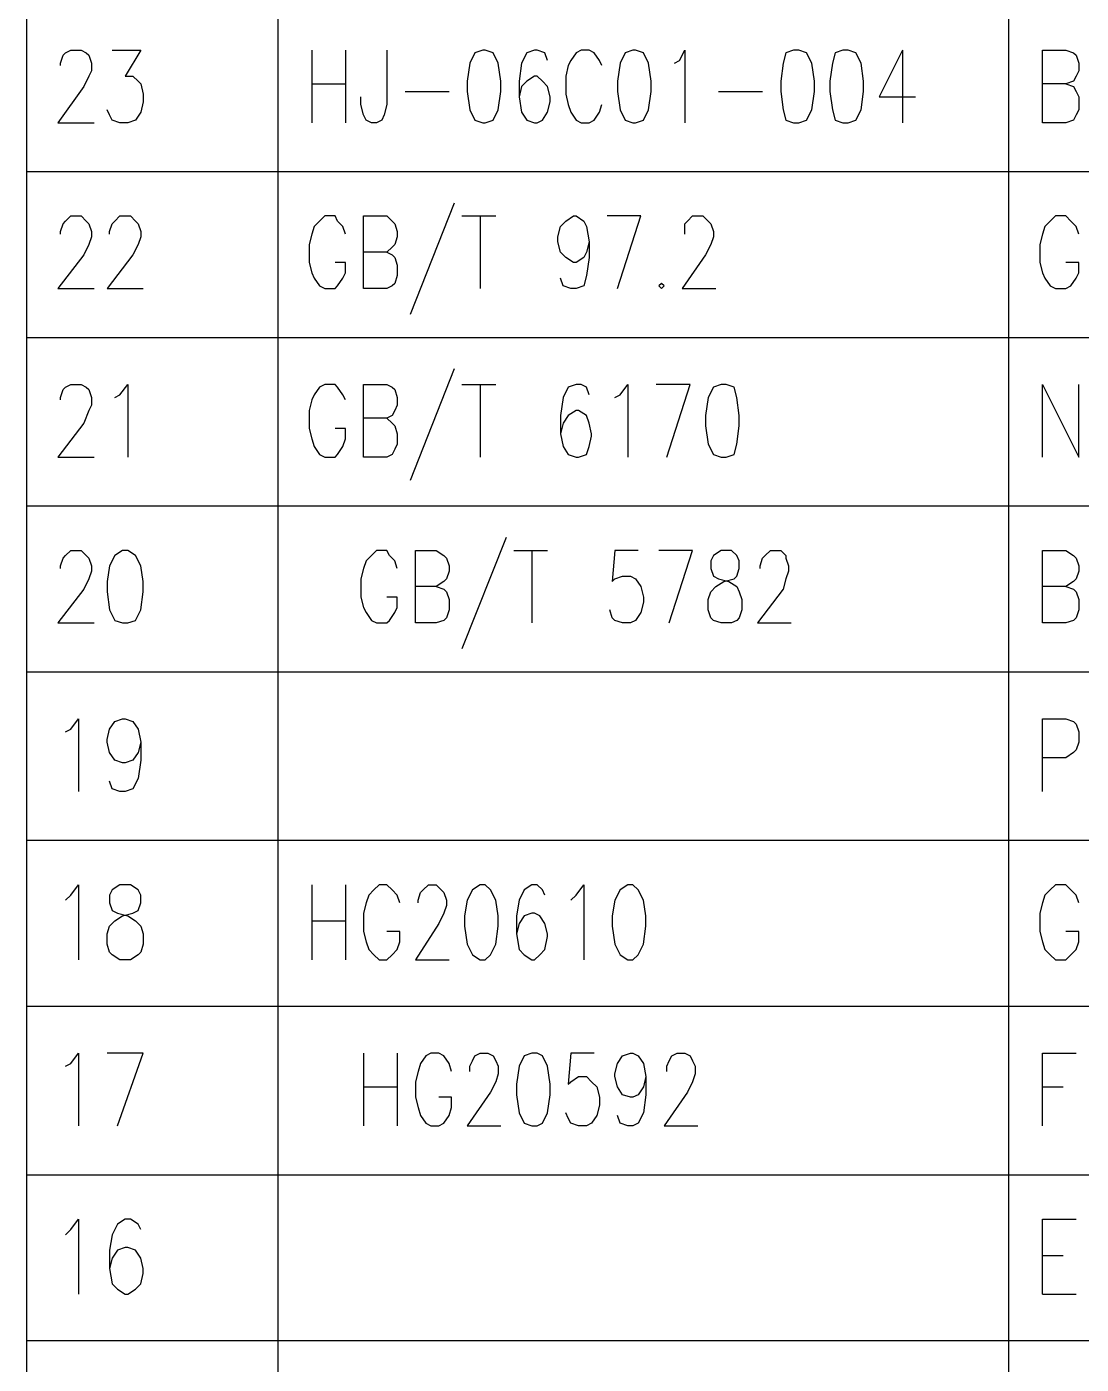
# Model space of a CAD drawing. Extents: x 0.3 to 16.2, y 0.3 to 22.9.
# Drawn here: x 11.143 to 12.5, y 5.527 to 7.247 of the extents above; entities that cross this region are included whole.
import ezdxf

# ---------------------------------------------------------------- set-up
doc = ezdxf.new("R2010")
doc.units = 0
doc.header["$MEASUREMENT"] = 0
doc.linetypes.add('AUSGEZOGEN', pattern=[0])
doc.layers.get('0').update_dxf_attribs({"linetype": 'AUSGEZOGEN'})

msp = doc.modelspace()

# ---------------------------------------------------------------- linework, layer by layer
for points in [[(11.1433, 7.06), (11.1433, 7.2767)], [(11.4667, 7.06), (11.4667, 7.2767)], [(12.4067, 7.06), (12.4067, 7.2767)], [(11.1867, 7.1967), (11.1867, 7.2), (11.1867, 7.2), (11.19, 7.21), (11.19, 7.21), (11.1933, 7.2133), (11.1933, 7.2133), (11.2, 7.2167), (11.2, 7.2167), (11.2133, 7.2167), (11.2133, 7.2167), (11.22, 7.2133), (11.22, 7.2133), (11.2233, 7.21), (11.2233, 7.21), (11.2267, 7.2), (11.2267, 7.2), (11.2267, 7.19), (11.2267, 7.19), (11.2233, 7.1833), (11.2233, 7.1833), (11.2167, 7.17), (11.2167, 7.17), (11.1833, 7.1233), (11.1833, 7.1233), (11.23, 7.1233)], [(11.2533, 7.2167), (11.29, 7.2167), (11.29, 7.2167), (11.27, 7.1833), (11.27, 7.1833), (11.28, 7.1833), (11.28, 7.1833), (11.2867, 7.1767), (11.2867, 7.1767), (11.29, 7.1733), (11.29, 7.1733), (11.2933, 7.16), (11.2933, 7.16), (11.2933, 7.15), (11.2933, 7.15), (11.29, 7.1367), (11.29, 7.1367), (11.2833, 7.1267), (11.2833, 7.1267), (11.2733, 7.1233), (11.2733, 7.1233), (11.2633, 7.1233), (11.2633, 7.1233), (11.2533, 7.1267), (11.2533, 7.1267), (11.25, 7.1333), (11.25, 7.1333), (11.2467, 7.14)], [(11.51, 7.2167), (11.51, 7.1233)], [(11.5533, 7.2167), (11.5533, 7.1233)], [(11.6067, 7.2167), (11.6067, 7.1467), (11.6067, 7.1467), (11.6033, 7.1333), (11.6033, 7.1333), (11.6, 7.1267), (11.6, 7.1267), (11.5933, 7.1233), (11.5933, 7.1233), (11.5867, 7.1233), (11.5867, 7.1233), (11.58, 7.1267), (11.58, 7.1267), (11.5767, 7.1333), (11.5767, 7.1333), (11.5733, 7.1467), (11.5733, 7.1467), (11.5733, 7.1567)], [(11.73, 7.2167), (11.72, 7.2133), (11.72, 7.2133), (11.7133, 7.2), (11.7133, 7.2), (11.71, 7.1767), (11.71, 7.1767), (11.71, 7.1633), (11.71, 7.1633), (11.7133, 7.14), (11.7133, 7.14), (11.72, 7.1267), (11.72, 7.1267), (11.73, 7.1233), (11.73, 7.1233), (11.7333, 7.1233), (11.7333, 7.1233), (11.7433, 7.1267), (11.7433, 7.1267), (11.75, 7.14), (11.75, 7.14), (11.7533, 7.1633), (11.7533, 7.1633), (11.7533, 7.1767), (11.7533, 7.1767), (11.75, 7.2), (11.75, 7.2), (11.7433, 7.2133), (11.7433, 7.2133), (11.7333, 7.2167), (11.7333, 7.2167), (11.73, 7.2167), (11.73, 7.2167)], [(11.8133, 7.2033), (11.81, 7.2133), (11.81, 7.2133), (11.8, 7.2167), (11.8, 7.2167), (11.7967, 7.2167), (11.7967, 7.2167), (11.7867, 7.2133), (11.7867, 7.2133), (11.78, 7.2), (11.78, 7.2), (11.7767, 7.1767), (11.7767, 7.1767), (11.7767, 7.1567), (11.7767, 7.1567), (11.78, 7.1367), (11.78, 7.1367), (11.7867, 7.1267), (11.7867, 7.1267), (11.7967, 7.1233), (11.7967, 7.1233), (11.8, 7.1233), (11.8, 7.1233), (11.8067, 7.1267), (11.8067, 7.1267), (11.8133, 7.1367), (11.8133, 7.1367), (11.8167, 7.15), (11.8167, 7.15), (11.8167, 7.1567), (11.8167, 7.1567), (11.8133, 7.17), (11.8133, 7.17), (11.8067, 7.1767), (11.8067, 7.1767), (11.8, 7.1833), (11.8, 7.1833), (11.7967, 7.1833), (11.7967, 7.1833), (11.7867, 7.1767), (11.7867, 7.1767), (11.78, 7.17), (11.78, 7.17), (11.7767, 7.1567)], [(11.8833, 7.1967), (11.88, 7.2033), (11.88, 7.2033), (11.8733, 7.2133), (11.8733, 7.2133), (11.8667, 7.2167), (11.8667, 7.2167), (11.8567, 7.2167), (11.8567, 7.2167), (11.85, 7.2133), (11.85, 7.2133), (11.8433, 7.2033), (11.8433, 7.2033), (11.84, 7.1967), (11.84, 7.1967), (11.8367, 7.1833), (11.8367, 7.1833), (11.8367, 7.16), (11.8367, 7.16), (11.84, 7.1467), (11.84, 7.1467), (11.8433, 7.1367), (11.8433, 7.1367), (11.85, 7.1267), (11.85, 7.1267), (11.8567, 7.1233), (11.8567, 7.1233), (11.8667, 7.1233), (11.8667, 7.1233), (11.8733, 7.1267), (11.8733, 7.1267), (11.88, 7.1367), (11.88, 7.1367), (11.8833, 7.1467)], [(11.9233, 7.2167), (11.9133, 7.2133), (11.9133, 7.2133), (11.9067, 7.2), (11.9067, 7.2), (11.9033, 7.1767), (11.9033, 7.1767), (11.9033, 7.1633), (11.9033, 7.1633), (11.9067, 7.14), (11.9067, 7.14), (11.9133, 7.1267), (11.9133, 7.1267), (11.9233, 7.1233), (11.9233, 7.1233), (11.9267, 7.1233), (11.9267, 7.1233), (11.9367, 7.1267), (11.9367, 7.1267), (11.9433, 7.14), (11.9433, 7.14), (11.9467, 7.1633), (11.9467, 7.1633), (11.9467, 7.1767), (11.9467, 7.1767), (11.9433, 7.2), (11.9433, 7.2), (11.9367, 7.2133), (11.9367, 7.2133), (11.9267, 7.2167), (11.9267, 7.2167), (11.9233, 7.2167), (11.9233, 7.2167)], [(11.9767, 7.2), (11.9833, 7.2033), (11.9833, 7.2033), (11.99, 7.2167), (11.99, 7.2167), (11.99, 7.1233)], [(12.13, 7.2167), (12.12, 7.2133), (12.12, 7.2133), (12.1167, 7.2), (12.1167, 7.2), (12.1133, 7.1767), (12.1133, 7.1767), (12.1133, 7.1633), (12.1133, 7.1633), (12.1167, 7.14), (12.1167, 7.14), (12.12, 7.1267), (12.12, 7.1267), (12.13, 7.1233), (12.13, 7.1233), (12.1367, 7.1233), (12.1367, 7.1233), (12.1467, 7.1267), (12.1467, 7.1267), (12.1533, 7.14), (12.1533, 7.14), (12.1567, 7.1633), (12.1567, 7.1633), (12.1567, 7.1767), (12.1567, 7.1767), (12.1533, 7.2), (12.1533, 7.2), (12.1467, 7.2133), (12.1467, 7.2133), (12.1367, 7.2167), (12.1367, 7.2167), (12.13, 7.2167), (12.13, 7.2167)], [(12.1933, 7.2167), (12.1833, 7.2133), (12.1833, 7.2133), (12.18, 7.2), (12.18, 7.2), (12.1767, 7.1767), (12.1767, 7.1767), (12.1767, 7.1633), (12.1767, 7.1633), (12.18, 7.14), (12.18, 7.14), (12.1833, 7.1267), (12.1833, 7.1267), (12.1933, 7.1233), (12.1933, 7.1233), (12.2, 7.1233), (12.2, 7.1233), (12.21, 7.1267), (12.21, 7.1267), (12.2167, 7.14), (12.2167, 7.14), (12.22, 7.1633), (12.22, 7.1633), (12.22, 7.1767), (12.22, 7.1767), (12.2167, 7.2), (12.2167, 7.2), (12.21, 7.2133), (12.21, 7.2133), (12.2, 7.2167), (12.2, 7.2167), (12.1933, 7.2167), (12.1933, 7.2167)], [(12.27, 7.2167), (12.24, 7.1567), (12.24, 7.1567), (12.2867, 7.1567)], [(12.27, 7.2167), (12.27, 7.1233)], [(12.45, 7.1233), (12.45, 7.2167), (12.45, 7.2167), (12.48, 7.2167), (12.48, 7.2167), (12.49, 7.2133), (12.49, 7.2133), (12.4933, 7.21), (12.4933, 7.21), (12.4967, 7.2), (12.4967, 7.2), (12.4967, 7.19), (12.4967, 7.19), (12.4933, 7.1833), (12.4933, 7.1833), (12.49, 7.1767), (12.49, 7.1767), (12.48, 7.1733), (12.48, 7.1733), (12.45, 7.1733)], [(11.51, 7.1733), (11.5533, 7.1733)], [(12.48, 7.1733), (12.49, 7.17), (12.49, 7.17), (12.4933, 7.1633), (12.4933, 7.1633), (12.4967, 7.1567), (12.4967, 7.1567), (12.4967, 7.14), (12.4967, 7.14), (12.4933, 7.1333), (12.4933, 7.1333), (12.49, 7.1267), (12.49, 7.1267), (12.48, 7.1233), (12.48, 7.1233), (12.45, 7.1233)], [(11.63, 7.1633), (11.6867, 7.1633)], [(12.0333, 7.1633), (12.09, 7.1633)], [(15.9833, 7.06), (11.1433, 7.06)], [(11.1433, 6.8467), (11.1433, 7.06)], [(11.4667, 6.8467), (11.4667, 7.06)], [(12.4067, 6.8467), (12.4067, 7.06)], [(11.6933, 7.02), (11.6367, 6.8767)], [(11.1867, 6.98), (11.1867, 6.9833), (11.1867, 6.9833), (11.19, 6.9933), (11.19, 6.9933), (11.1933, 6.9967), (11.1933, 6.9967), (11.2, 7.0033), (11.2, 7.0033), (11.2133, 7.0033), (11.2133, 7.0033), (11.22, 6.9967), (11.22, 6.9967), (11.2233, 6.9933), (11.2233, 6.9933), (11.2267, 6.9833), (11.2267, 6.9833), (11.2267, 6.9767), (11.2267, 6.9767), (11.2233, 6.9667), (11.2233, 6.9667), (11.2167, 6.9533), (11.2167, 6.9533), (11.1833, 6.91), (11.1833, 6.91), (11.23, 6.91)], [(11.25, 6.98), (11.25, 6.9833), (11.25, 6.9833), (11.2533, 6.9933), (11.2533, 6.9933), (11.2567, 6.9967), (11.2567, 6.9967), (11.2633, 7.0033), (11.2633, 7.0033), (11.2767, 7.0033), (11.2767, 7.0033), (11.2833, 6.9967), (11.2833, 6.9967), (11.2867, 6.9933), (11.2867, 6.9933), (11.29, 6.9833), (11.29, 6.9833), (11.29, 6.9767), (11.29, 6.9767), (11.2867, 6.9667), (11.2867, 6.9667), (11.28, 6.9533), (11.28, 6.9533), (11.2467, 6.91), (11.2467, 6.91), (11.2933, 6.91)], [(11.5533, 6.98), (11.55, 6.99), (11.55, 6.99), (11.5433, 6.9967), (11.5433, 6.9967), (11.54, 7.0033), (11.54, 7.0033), (11.5267, 7.0033), (11.5267, 7.0033), (11.52, 6.9967), (11.52, 6.9967), (11.5133, 6.99), (11.5133, 6.99), (11.51, 6.98), (11.51, 6.98), (11.5067, 6.9667), (11.5067, 6.9667), (11.5067, 6.9433), (11.5067, 6.9433), (11.51, 6.93), (11.51, 6.93), (11.5133, 6.9233), (11.5133, 6.9233), (11.52, 6.9133), (11.52, 6.9133), (11.5267, 6.91), (11.5267, 6.91), (11.54, 6.91), (11.54, 6.91), (11.5433, 6.9133), (11.5433, 6.9133), (11.55, 6.9233), (11.55, 6.9233), (11.5533, 6.93), (11.5533, 6.93), (11.5533, 6.9433), (11.5533, 6.9433), (11.54, 6.9433)], [(11.5767, 6.91), (11.5767, 7.0033), (11.5767, 7.0033), (11.6067, 7.0033), (11.6067, 7.0033), (11.6133, 6.9967), (11.6133, 6.9967), (11.6167, 6.9933), (11.6167, 6.9933), (11.62, 6.9833), (11.62, 6.9833), (11.62, 6.9767), (11.62, 6.9767), (11.6167, 6.9667), (11.6167, 6.9667), (11.6133, 6.9633), (11.6133, 6.9633), (11.6067, 6.9567), (11.6067, 6.9567), (11.5767, 6.9567)], [(11.7033, 7.0033), (11.7467, 7.0033)], [(11.7267, 7.0033), (11.7267, 6.91)], [(11.8667, 6.97), (11.8633, 6.9567), (11.8633, 6.9567), (11.86, 6.95), (11.86, 6.95), (11.85, 6.9433), (11.85, 6.9433), (11.8467, 6.9433), (11.8467, 6.9433), (11.8367, 6.95), (11.8367, 6.95), (11.83, 6.9567), (11.83, 6.9567), (11.8267, 6.97), (11.8267, 6.97), (11.8267, 6.9767), (11.8267, 6.9767), (11.83, 6.99), (11.83, 6.99), (11.8367, 6.9967), (11.8367, 6.9967), (11.8467, 7.0033), (11.8467, 7.0033), (11.85, 7.0033), (11.85, 7.0033), (11.86, 6.9967), (11.86, 6.9967), (11.8633, 6.99), (11.8633, 6.99), (11.8667, 6.97), (11.8667, 6.97), (11.8667, 6.95), (11.8667, 6.95), (11.8633, 6.9267), (11.8633, 6.9267), (11.86, 6.9133), (11.86, 6.9133), (11.85, 6.91), (11.85, 6.91), (11.8433, 6.91), (11.8433, 6.91), (11.8333, 6.9133), (11.8333, 6.9133), (11.83, 6.9233)], [(11.9033, 6.91), (11.9333, 7.0033), (11.9333, 7.0033), (11.89, 7.0033)], [(11.99, 6.98), (11.99, 6.9933), (11.99, 6.9933), (11.9933, 6.9967), (11.9933, 6.9967), (12, 7.0033), (12, 7.0033), (12.0133, 7.0033), (12.0133, 7.0033), (12.02, 6.9967), (12.02, 6.9967), (12.0233, 6.9933), (12.0233, 6.9933), (12.0267, 6.9833), (12.0267, 6.9833), (12.0267, 6.9767), (12.0267, 6.9767), (12.0233, 6.9667), (12.0233, 6.9667), (12.0167, 6.9533), (12.0167, 6.9533), (11.9867, 6.91), (11.9867, 6.91), (12.03, 6.91)], [(12.4967, 6.98), (12.4933, 6.99), (12.4933, 6.99), (12.4867, 6.9967), (12.4867, 6.9967), (12.48, 7.0033), (12.48, 7.0033), (12.4667, 7.0033), (12.4667, 7.0033), (12.46, 6.9967), (12.46, 6.9967), (12.4533, 6.99), (12.4533, 6.99), (12.45, 6.98), (12.45, 6.98), (12.4467, 6.9667), (12.4467, 6.9667), (12.4467, 6.9433), (12.4467, 6.9433), (12.45, 6.93), (12.45, 6.93), (12.4533, 6.9233), (12.4533, 6.9233), (12.46, 6.9133), (12.46, 6.9133), (12.4667, 6.91), (12.4667, 6.91), (12.48, 6.91), (12.48, 6.91), (12.4867, 6.9133), (12.4867, 6.9133), (12.4933, 6.9233), (12.4933, 6.9233), (12.4967, 6.93), (12.4967, 6.93), (12.4967, 6.9433), (12.4967, 6.9433), (12.48, 6.9433)], [(11.6067, 6.9567), (11.6133, 6.9533), (11.6133, 6.9533), (11.6167, 6.95), (11.6167, 6.95), (11.62, 6.94), (11.62, 6.94), (11.62, 6.9267), (11.62, 6.9267), (11.6167, 6.9167), (11.6167, 6.9167), (11.6133, 6.9133), (11.6133, 6.9133), (11.6067, 6.91), (11.6067, 6.91), (11.5767, 6.91)], [(11.96, 6.9167), (11.9567, 6.9133), (11.9567, 6.9133), (11.96, 6.91), (11.96, 6.91), (11.9633, 6.9133), (11.9633, 6.9133), (11.96, 6.9167), (11.96, 6.9167)], [(15.9833, 6.8467), (11.1433, 6.8467)], [(11.1433, 6.63), (11.1433, 6.8467)], [(11.4667, 6.63), (11.4667, 6.8467)], [(12.4067, 6.63), (12.4067, 6.8467)], [(11.6933, 6.8067), (11.6367, 6.6633)], [(11.1867, 6.7667), (11.1867, 6.77), (11.1867, 6.77), (11.19, 6.78), (11.19, 6.78), (11.1933, 6.7833), (11.1933, 6.7833), (11.2, 6.7867), (11.2, 6.7867), (11.2133, 6.7867), (11.2133, 6.7867), (11.22, 6.7833), (11.22, 6.7833), (11.2233, 6.78), (11.2233, 6.78), (11.2267, 6.77), (11.2267, 6.77), (11.2267, 6.76), (11.2267, 6.76), (11.2233, 6.7533), (11.2233, 6.7533), (11.2167, 6.7367), (11.2167, 6.7367), (11.1833, 6.6933), (11.1833, 6.6933), (11.23, 6.6933)], [(11.2567, 6.77), (11.2633, 6.7733), (11.2633, 6.7733), (11.2733, 6.7867), (11.2733, 6.7867), (11.2733, 6.6933)], [(11.5533, 6.7667), (11.55, 6.7733), (11.55, 6.7733), (11.5433, 6.7833), (11.5433, 6.7833), (11.54, 6.7867), (11.54, 6.7867), (11.5267, 6.7867), (11.5267, 6.7867), (11.52, 6.7833), (11.52, 6.7833), (11.5133, 6.7733), (11.5133, 6.7733), (11.51, 6.7667), (11.51, 6.7667), (11.5067, 6.7533), (11.5067, 6.7533), (11.5067, 6.73), (11.5067, 6.73), (11.51, 6.7167), (11.51, 6.7167), (11.5133, 6.7067), (11.5133, 6.7067), (11.52, 6.6967), (11.52, 6.6967), (11.5267, 6.6933), (11.5267, 6.6933), (11.54, 6.6933), (11.54, 6.6933), (11.5433, 6.6967), (11.5433, 6.6967), (11.55, 6.7067), (11.55, 6.7067), (11.5533, 6.7167), (11.5533, 6.7167), (11.5533, 6.73), (11.5533, 6.73), (11.54, 6.73)], [(11.5767, 6.6933), (11.5767, 6.7867), (11.5767, 6.7867), (11.6067, 6.7867), (11.6067, 6.7867), (11.6133, 6.7833), (11.6133, 6.7833), (11.6167, 6.78), (11.6167, 6.78), (11.62, 6.77), (11.62, 6.77), (11.62, 6.76), (11.62, 6.76), (11.6167, 6.7533), (11.6167, 6.7533), (11.6133, 6.7467), (11.6133, 6.7467), (11.6067, 6.7433), (11.6067, 6.7433), (11.5767, 6.7433)], [(11.7033, 6.7867), (11.7467, 6.7867)], [(11.7267, 6.7867), (11.7267, 6.6933)], [(11.8667, 6.7733), (11.8633, 6.7833), (11.8633, 6.7833), (11.8567, 6.7867), (11.8567, 6.7867), (11.85, 6.7867), (11.85, 6.7867), (11.84, 6.7833), (11.84, 6.7833), (11.8333, 6.77), (11.8333, 6.77), (11.83, 6.7467), (11.83, 6.7467), (11.83, 6.7233), (11.83, 6.7233), (11.8333, 6.7067), (11.8333, 6.7067), (11.84, 6.6967), (11.84, 6.6967), (11.85, 6.6933), (11.85, 6.6933), (11.8533, 6.6933), (11.8533, 6.6933), (11.8633, 6.6967), (11.8633, 6.6967), (11.8667, 6.7067), (11.8667, 6.7067), (11.87, 6.72), (11.87, 6.72), (11.87, 6.7233), (11.87, 6.7233), (11.8667, 6.7367), (11.8667, 6.7367), (11.8633, 6.7467), (11.8633, 6.7467), (11.8533, 6.7533), (11.8533, 6.7533), (11.85, 6.7533), (11.85, 6.7533), (11.84, 6.7467), (11.84, 6.7467), (11.8333, 6.7367), (11.8333, 6.7367), (11.83, 6.7233)], [(11.9, 6.77), (11.9067, 6.7733), (11.9067, 6.7733), (11.9167, 6.7867), (11.9167, 6.7867), (11.9167, 6.6933)], [(11.9667, 6.6933), (11.9967, 6.7867), (11.9967, 6.7867), (11.9533, 6.7867)], [(12.0367, 6.7867), (12.0267, 6.7833), (12.0267, 6.7833), (12.02, 6.77), (12.02, 6.77), (12.0167, 6.7467), (12.0167, 6.7467), (12.0167, 6.7333), (12.0167, 6.7333), (12.02, 6.71), (12.02, 6.71), (12.0267, 6.6967), (12.0267, 6.6967), (12.0367, 6.6933), (12.0367, 6.6933), (12.0433, 6.6933), (12.0433, 6.6933), (12.0533, 6.6967), (12.0533, 6.6967), (12.0567, 6.71), (12.0567, 6.71), (12.06, 6.7333), (12.06, 6.7333), (12.06, 6.7467), (12.06, 6.7467), (12.0567, 6.77), (12.0567, 6.77), (12.0533, 6.7833), (12.0533, 6.7833), (12.0433, 6.7867), (12.0433, 6.7867), (12.0367, 6.7867), (12.0367, 6.7867)], [(12.45, 6.6933), (12.45, 6.7867), (12.45, 6.7867), (12.4967, 6.6933), (12.4967, 6.6933), (12.4967, 6.7867)], [(11.6067, 6.7433), (11.6133, 6.7367), (11.6133, 6.7367), (11.6167, 6.7333), (11.6167, 6.7333), (11.62, 6.7233), (11.62, 6.7233), (11.62, 6.71), (11.62, 6.71), (11.6167, 6.7033), (11.6167, 6.7033), (11.6133, 6.6967), (11.6133, 6.6967), (11.6067, 6.6933), (11.6067, 6.6933), (11.5767, 6.6933)], [(15.9833, 6.63), (11.1433, 6.63)], [(11.1433, 6.4167), (11.1433, 6.63)], [(11.4667, 6.4167), (11.4667, 6.63)], [(12.4067, 6.4167), (12.4067, 6.63)], [(11.76, 6.59), (11.7033, 6.4467)], [(11.1867, 6.55), (11.1867, 6.5533), (11.1867, 6.5533), (11.19, 6.5633), (11.19, 6.5633), (11.1933, 6.5667), (11.1933, 6.5667), (11.2, 6.5733), (11.2, 6.5733), (11.2133, 6.5733), (11.2133, 6.5733), (11.22, 6.5667), (11.22, 6.5667), (11.2233, 6.5633), (11.2233, 6.5633), (11.2267, 6.5533), (11.2267, 6.5533), (11.2267, 6.5467), (11.2267, 6.5467), (11.2233, 6.5367), (11.2233, 6.5367), (11.2167, 6.5233), (11.2167, 6.5233), (11.1833, 6.48), (11.1833, 6.48), (11.23, 6.48)], [(11.2667, 6.5733), (11.2567, 6.5667), (11.2567, 6.5667), (11.25, 6.5533), (11.25, 6.5533), (11.2467, 6.5333), (11.2467, 6.5333), (11.2467, 6.52), (11.2467, 6.52), (11.25, 6.4967), (11.25, 6.4967), (11.2567, 6.4833), (11.2567, 6.4833), (11.2667, 6.48), (11.2667, 6.48), (11.2733, 6.48), (11.2733, 6.48), (11.2833, 6.4833), (11.2833, 6.4833), (11.29, 6.4967), (11.29, 6.4967), (11.2933, 6.52), (11.2933, 6.52), (11.2933, 6.5333), (11.2933, 6.5333), (11.29, 6.5533), (11.29, 6.5533), (11.2833, 6.5667), (11.2833, 6.5667), (11.2733, 6.5733), (11.2733, 6.5733), (11.2667, 6.5733), (11.2667, 6.5733)], [(11.62, 6.55), (11.6167, 6.56), (11.6167, 6.56), (11.61, 6.5667), (11.61, 6.5667), (11.6067, 6.5733), (11.6067, 6.5733), (11.5933, 6.5733), (11.5933, 6.5733), (11.5867, 6.5667), (11.5867, 6.5667), (11.58, 6.56), (11.58, 6.56), (11.5767, 6.55), (11.5767, 6.55), (11.5733, 6.5367), (11.5733, 6.5367), (11.5733, 6.5133), (11.5733, 6.5133), (11.5767, 6.5), (11.5767, 6.5), (11.58, 6.4933), (11.58, 6.4933), (11.5867, 6.4833), (11.5867, 6.4833), (11.5933, 6.48), (11.5933, 6.48), (11.6067, 6.48), (11.6067, 6.48), (11.61, 6.4833), (11.61, 6.4833), (11.6167, 6.4933), (11.6167, 6.4933), (11.62, 6.5), (11.62, 6.5), (11.62, 6.5133), (11.62, 6.5133), (11.6067, 6.5133)], [(11.6433, 6.48), (11.6433, 6.5733), (11.6433, 6.5733), (11.67, 6.5733), (11.67, 6.5733), (11.68, 6.5667), (11.68, 6.5667), (11.6833, 6.5633), (11.6833, 6.5633), (11.6867, 6.5533), (11.6867, 6.5533), (11.6867, 6.5467), (11.6867, 6.5467), (11.6833, 6.5367), (11.6833, 6.5367), (11.68, 6.5333), (11.68, 6.5333), (11.67, 6.5267), (11.67, 6.5267), (11.6433, 6.5267)], [(11.77, 6.5733), (11.8133, 6.5733)], [(11.7933, 6.5733), (11.7933, 6.48)], [(11.93, 6.5733), (11.9, 6.5733), (11.9, 6.5733), (11.8967, 6.5333), (11.8967, 6.5333), (11.9, 6.5367), (11.9, 6.5367), (11.91, 6.54), (11.91, 6.54), (11.92, 6.54), (11.92, 6.54), (11.9267, 6.5367), (11.9267, 6.5367), (11.9333, 6.5267), (11.9333, 6.5267), (11.9367, 6.5133), (11.9367, 6.5133), (11.9367, 6.5067), (11.9367, 6.5067), (11.9333, 6.4933), (11.9333, 6.4933), (11.9267, 6.4833), (11.9267, 6.4833), (11.92, 6.48), (11.92, 6.48), (11.91, 6.48), (11.91, 6.48), (11.9, 6.4833), (11.9, 6.4833), (11.8967, 6.4867), (11.8967, 6.4867), (11.8933, 6.4967)], [(11.97, 6.48), (12, 6.5733), (12, 6.5733), (11.9567, 6.5733)], [(12.0367, 6.5733), (12.0267, 6.5667), (12.0267, 6.5667), (12.0233, 6.56), (12.0233, 6.56), (12.0233, 6.55), (12.0233, 6.55), (12.0267, 6.54), (12.0267, 6.54), (12.0333, 6.5367), (12.0333, 6.5367), (12.0467, 6.5333), (12.0467, 6.5333), (12.0567, 6.5267), (12.0567, 6.5267), (12.06, 6.52), (12.06, 6.52), (12.0633, 6.51), (12.0633, 6.51), (12.0633, 6.4967), (12.0633, 6.4967), (12.06, 6.4867), (12.06, 6.4867), (12.0567, 6.4833), (12.0567, 6.4833), (12.05, 6.48), (12.05, 6.48), (12.0367, 6.48), (12.0367, 6.48), (12.0267, 6.4833), (12.0267, 6.4833), (12.0233, 6.4867), (12.0233, 6.4867), (12.02, 6.4967), (12.02, 6.4967), (12.02, 6.51), (12.02, 6.51), (12.0233, 6.52), (12.0233, 6.52), (12.03, 6.5267), (12.03, 6.5267), (12.04, 6.5333), (12.04, 6.5333), (12.0533, 6.5367), (12.0533, 6.5367), (12.0567, 6.54), (12.0567, 6.54), (12.06, 6.55), (12.06, 6.55), (12.06, 6.56), (12.06, 6.56), (12.0567, 6.5667), (12.0567, 6.5667), (12.05, 6.5733), (12.05, 6.5733), (12.0367, 6.5733), (12.0367, 6.5733)], [(12.0867, 6.55), (12.0867, 6.5533), (12.0867, 6.5533), (12.09, 6.5633), (12.09, 6.5633), (12.0933, 6.5667), (12.0933, 6.5667), (12.1, 6.5733), (12.1, 6.5733), (12.1133, 6.5733), (12.1133, 6.5733), (12.12, 6.5667), (12.12, 6.5667), (12.12, 6.5633), (12.12, 6.5633), (12.1233, 6.5533), (12.1233, 6.5533), (12.1233, 6.5467), (12.1233, 6.5467), (12.12, 6.5367), (12.12, 6.5367), (12.1167, 6.5233), (12.1167, 6.5233), (12.0833, 6.48), (12.0833, 6.48), (12.1267, 6.48)], [(12.45, 6.48), (12.45, 6.5733), (12.45, 6.5733), (12.48, 6.5733), (12.48, 6.5733), (12.49, 6.5667), (12.49, 6.5667), (12.4933, 6.5633), (12.4933, 6.5633), (12.4967, 6.5533), (12.4967, 6.5533), (12.4967, 6.5467), (12.4967, 6.5467), (12.4933, 6.5367), (12.4933, 6.5367), (12.49, 6.5333), (12.49, 6.5333), (12.48, 6.5267), (12.48, 6.5267), (12.45, 6.5267)], [(11.67, 6.5267), (11.68, 6.5233), (11.68, 6.5233), (11.6833, 6.52), (11.6833, 6.52), (11.6867, 6.51), (11.6867, 6.51), (11.6867, 6.4967), (11.6867, 6.4967), (11.6833, 6.4867), (11.6833, 6.4867), (11.68, 6.4833), (11.68, 6.4833), (11.67, 6.48), (11.67, 6.48), (11.6433, 6.48)], [(12.48, 6.5267), (12.49, 6.5233), (12.49, 6.5233), (12.4933, 6.52), (12.4933, 6.52), (12.4967, 6.51), (12.4967, 6.51), (12.4967, 6.4967), (12.4967, 6.4967), (12.4933, 6.4867), (12.4933, 6.4867), (12.49, 6.4833), (12.49, 6.4833), (12.48, 6.48), (12.48, 6.48), (12.45, 6.48)], [(15.9833, 6.4167), (11.1433, 6.4167)], [(11.1433, 6.2), (11.1433, 6.4167)], [(11.4667, 6.2), (11.4667, 6.4167)], [(12.4067, 6.2), (12.4067, 6.4167)], [(11.1933, 6.34), (11.2, 6.3433), (11.2, 6.3433), (11.21, 6.3567), (11.21, 6.3567), (11.21, 6.2633)], [(11.29, 6.3267), (11.2867, 6.3133), (11.2867, 6.3133), (11.28, 6.3033), (11.28, 6.3033), (11.27, 6.3), (11.27, 6.3), (11.2667, 6.3), (11.2667, 6.3), (11.2567, 6.3033), (11.2567, 6.3033), (11.25, 6.3133), (11.25, 6.3133), (11.2467, 6.3267), (11.2467, 6.3267), (11.2467, 6.33), (11.2467, 6.33), (11.25, 6.3433), (11.25, 6.3433), (11.2567, 6.3533), (11.2567, 6.3533), (11.2667, 6.3567), (11.2667, 6.3567), (11.27, 6.3567), (11.27, 6.3567), (11.28, 6.3533), (11.28, 6.3533), (11.2867, 6.3433), (11.2867, 6.3433), (11.29, 6.3267), (11.29, 6.3267), (11.29, 6.3033), (11.29, 6.3033), (11.2867, 6.28), (11.2867, 6.28), (11.28, 6.2667), (11.28, 6.2667), (11.27, 6.2633), (11.27, 6.2633), (11.2633, 6.2633), (11.2633, 6.2633), (11.2533, 6.2667), (11.2533, 6.2667), (11.25, 6.2767)], [(12.45, 6.2633), (12.45, 6.3567), (12.45, 6.3567), (12.48, 6.3567), (12.48, 6.3567), (12.49, 6.3533), (12.49, 6.3533), (12.4933, 6.35), (12.4933, 6.35), (12.4967, 6.34), (12.4967, 6.34), (12.4967, 6.3267), (12.4967, 6.3267), (12.4933, 6.3167), (12.4933, 6.3167), (12.49, 6.3133), (12.49, 6.3133), (12.48, 6.3067), (12.48, 6.3067), (12.45, 6.3067)], [(15.9833, 6.2), (11.1433, 6.2)], [(11.1433, 5.9867), (11.1433, 6.2)], [(11.4667, 5.9867), (11.4667, 6.2)], [(12.4067, 5.9867), (12.4067, 6.2)], [(11.1933, 6.1233), (11.2, 6.13), (11.2, 6.13), (11.21, 6.1433), (11.21, 6.1433), (11.21, 6.0467)], [(11.2633, 6.1433), (11.2533, 6.1367), (11.2533, 6.1367), (11.25, 6.13), (11.25, 6.13), (11.25, 6.12), (11.25, 6.12), (11.2533, 6.11), (11.2533, 6.11), (11.26, 6.1067), (11.26, 6.1067), (11.2733, 6.1033), (11.2733, 6.1033), (11.2833, 6.0967), (11.2833, 6.0967), (11.29, 6.09), (11.29, 6.09), (11.2933, 6.08), (11.2933, 6.08), (11.2933, 6.0667), (11.2933, 6.0667), (11.29, 6.0567), (11.29, 6.0567), (11.2867, 6.0533), (11.2867, 6.0533), (11.2767, 6.0467), (11.2767, 6.0467), (11.2633, 6.0467), (11.2633, 6.0467), (11.2533, 6.0533), (11.2533, 6.0533), (11.25, 6.0567), (11.25, 6.0567), (11.2467, 6.0667), (11.2467, 6.0667), (11.2467, 6.08), (11.2467, 6.08), (11.25, 6.09), (11.25, 6.09), (11.2567, 6.0967), (11.2567, 6.0967), (11.2667, 6.1033), (11.2667, 6.1033), (11.28, 6.1067), (11.28, 6.1067), (11.2867, 6.11), (11.2867, 6.11), (11.29, 6.12), (11.29, 6.12), (11.29, 6.13), (11.29, 6.13), (11.2867, 6.1367), (11.2867, 6.1367), (11.2767, 6.1433), (11.2767, 6.1433), (11.2633, 6.1433), (11.2633, 6.1433)], [(11.51, 6.1433), (11.51, 6.0467)], [(11.5533, 6.1433), (11.5533, 6.0467)], [(11.6233, 6.12), (11.62, 6.13), (11.62, 6.13), (11.6133, 6.1367), (11.6133, 6.1367), (11.6067, 6.1433), (11.6067, 6.1433), (11.5967, 6.1433), (11.5967, 6.1433), (11.59, 6.1367), (11.59, 6.1367), (11.5833, 6.13), (11.5833, 6.13), (11.58, 6.12), (11.58, 6.12), (11.5767, 6.1067), (11.5767, 6.1067), (11.5767, 6.0833), (11.5767, 6.0833), (11.58, 6.07), (11.58, 6.07), (11.5833, 6.06), (11.5833, 6.06), (11.59, 6.0533), (11.59, 6.0533), (11.5967, 6.0467), (11.5967, 6.0467), (11.6067, 6.0467), (11.6067, 6.0467), (11.6133, 6.0533), (11.6133, 6.0533), (11.62, 6.06), (11.62, 6.06), (11.6233, 6.07), (11.6233, 6.07), (11.6233, 6.0833), (11.6233, 6.0833), (11.6067, 6.0833)], [(11.6467, 6.12), (11.6467, 6.1233), (11.6467, 6.1233), (11.65, 6.1333), (11.65, 6.1333), (11.6533, 6.1367), (11.6533, 6.1367), (11.66, 6.1433), (11.66, 6.1433), (11.67, 6.1433), (11.67, 6.1433), (11.6767, 6.1367), (11.6767, 6.1367), (11.68, 6.1333), (11.68, 6.1333), (11.6833, 6.1233), (11.6833, 6.1233), (11.6833, 6.1167), (11.6833, 6.1167), (11.68, 6.1067), (11.68, 6.1067), (11.6733, 6.0933), (11.6733, 6.0933), (11.6433, 6.0467), (11.6433, 6.0467), (11.6867, 6.0467)], [(11.7267, 6.1433), (11.7167, 6.1367), (11.7167, 6.1367), (11.71, 6.1233), (11.71, 6.1233), (11.7067, 6.1033), (11.7067, 6.1033), (11.7067, 6.09), (11.7067, 6.09), (11.71, 6.0667), (11.71, 6.0667), (11.7167, 6.0533), (11.7167, 6.0533), (11.7267, 6.0467), (11.7267, 6.0467), (11.7333, 6.0467), (11.7333, 6.0467), (11.74, 6.0533), (11.74, 6.0533), (11.7467, 6.0667), (11.7467, 6.0667), (11.75, 6.09), (11.75, 6.09), (11.75, 6.1033), (11.75, 6.1033), (11.7467, 6.1233), (11.7467, 6.1233), (11.74, 6.1367), (11.74, 6.1367), (11.7333, 6.1433), (11.7333, 6.1433), (11.7267, 6.1433), (11.7267, 6.1433)], [(11.81, 6.13), (11.8067, 6.1367), (11.8067, 6.1367), (11.8, 6.1433), (11.8, 6.1433), (11.7933, 6.1433), (11.7933, 6.1433), (11.7833, 6.1367), (11.7833, 6.1367), (11.7767, 6.1233), (11.7767, 6.1233), (11.7733, 6.1033), (11.7733, 6.1033), (11.7733, 6.08), (11.7733, 6.08), (11.7767, 6.06), (11.7767, 6.06), (11.7833, 6.0533), (11.7833, 6.0533), (11.7933, 6.0467), (11.7933, 6.0467), (11.7967, 6.0467), (11.7967, 6.0467), (11.8033, 6.0533), (11.8033, 6.0533), (11.81, 6.06), (11.81, 6.06), (11.8133, 6.0767), (11.8133, 6.0767), (11.8133, 6.08), (11.8133, 6.08), (11.81, 6.0933), (11.81, 6.0933), (11.8033, 6.1033), (11.8033, 6.1033), (11.7967, 6.1067), (11.7967, 6.1067), (11.7933, 6.1067), (11.7933, 6.1067), (11.7833, 6.1033), (11.7833, 6.1033), (11.7767, 6.0933), (11.7767, 6.0933), (11.7733, 6.08)], [(11.8433, 6.1233), (11.85, 6.13), (11.85, 6.13), (11.86, 6.1433), (11.86, 6.1433), (11.86, 6.0467)], [(11.9167, 6.1433), (11.9067, 6.1367), (11.9067, 6.1367), (11.9, 6.1233), (11.9, 6.1233), (11.8967, 6.1033), (11.8967, 6.1033), (11.8967, 6.09), (11.8967, 6.09), (11.9, 6.0667), (11.9, 6.0667), (11.9067, 6.0533), (11.9067, 6.0533), (11.9167, 6.0467), (11.9167, 6.0467), (11.9233, 6.0467), (11.9233, 6.0467), (11.93, 6.0533), (11.93, 6.0533), (11.9367, 6.0667), (11.9367, 6.0667), (11.94, 6.09), (11.94, 6.09), (11.94, 6.1033), (11.94, 6.1033), (11.9367, 6.1233), (11.9367, 6.1233), (11.93, 6.1367), (11.93, 6.1367), (11.9233, 6.1433), (11.9233, 6.1433), (11.9167, 6.1433), (11.9167, 6.1433)], [(12.4967, 6.12), (12.4933, 6.13), (12.4933, 6.13), (12.4867, 6.1367), (12.4867, 6.1367), (12.48, 6.1433), (12.48, 6.1433), (12.4667, 6.1433), (12.4667, 6.1433), (12.46, 6.1367), (12.46, 6.1367), (12.4533, 6.13), (12.4533, 6.13), (12.45, 6.12), (12.45, 6.12), (12.4467, 6.1067), (12.4467, 6.1067), (12.4467, 6.0833), (12.4467, 6.0833), (12.45, 6.07), (12.45, 6.07), (12.4533, 6.06), (12.4533, 6.06), (12.46, 6.0533), (12.46, 6.0533), (12.4667, 6.0467), (12.4667, 6.0467), (12.48, 6.0467), (12.48, 6.0467), (12.4867, 6.0533), (12.4867, 6.0533), (12.4933, 6.06), (12.4933, 6.06), (12.4967, 6.07), (12.4967, 6.07), (12.4967, 6.0833), (12.4967, 6.0833), (12.48, 6.0833)], [(11.51, 6.0967), (11.5533, 6.0967)], [(15.9833, 5.9867), (11.1433, 5.9867)], [(11.1433, 5.77), (11.1433, 5.9867)], [(11.4667, 5.77), (11.4667, 5.9867)], [(12.4067, 5.77), (12.4067, 5.9867)], [(11.1933, 5.91), (11.2, 5.9133), (11.2, 5.9133), (11.21, 5.9267), (11.21, 5.9267), (11.21, 5.8333)], [(11.26, 5.8333), (11.2933, 5.9267), (11.2933, 5.9267), (11.2467, 5.9267)], [(11.5767, 5.9267), (11.5767, 5.8333)], [(11.62, 5.9267), (11.62, 5.8333)], [(11.69, 5.9033), (11.6867, 5.9133), (11.6867, 5.9133), (11.68, 5.9233), (11.68, 5.9233), (11.6733, 5.9267), (11.6733, 5.9267), (11.6633, 5.9267), (11.6633, 5.9267), (11.6567, 5.9233), (11.6567, 5.9233), (11.65, 5.9133), (11.65, 5.9133), (11.6467, 5.9033), (11.6467, 5.9033), (11.6433, 5.89), (11.6433, 5.89), (11.6433, 5.87), (11.6433, 5.87), (11.6467, 5.8567), (11.6467, 5.8567), (11.65, 5.8467), (11.65, 5.8467), (11.6567, 5.8367), (11.6567, 5.8367), (11.6633, 5.8333), (11.6633, 5.8333), (11.6733, 5.8333), (11.6733, 5.8333), (11.68, 5.8367), (11.68, 5.8367), (11.6867, 5.8467), (11.6867, 5.8467), (11.69, 5.8567), (11.69, 5.8567), (11.69, 5.87), (11.69, 5.87), (11.6733, 5.87)], [(11.7133, 5.9033), (11.7133, 5.91), (11.7133, 5.91), (11.7167, 5.9167), (11.7167, 5.9167), (11.72, 5.9233), (11.72, 5.9233), (11.7267, 5.9267), (11.7267, 5.9267), (11.7367, 5.9267), (11.7367, 5.9267), (11.7433, 5.9233), (11.7433, 5.9233), (11.7467, 5.9167), (11.7467, 5.9167), (11.75, 5.91), (11.75, 5.91), (11.75, 5.9), (11.75, 5.9), (11.7467, 5.89), (11.7467, 5.89), (11.74, 5.8767), (11.74, 5.8767), (11.71, 5.8333), (11.71, 5.8333), (11.7533, 5.8333)], [(11.7933, 5.9267), (11.7833, 5.9233), (11.7833, 5.9233), (11.7767, 5.91), (11.7767, 5.91), (11.7733, 5.8867), (11.7733, 5.8867), (11.7733, 5.8733), (11.7733, 5.8733), (11.7767, 5.85), (11.7767, 5.85), (11.7833, 5.8367), (11.7833, 5.8367), (11.7933, 5.8333), (11.7933, 5.8333), (11.8, 5.8333), (11.8, 5.8333), (11.8067, 5.8367), (11.8067, 5.8367), (11.8133, 5.85), (11.8133, 5.85), (11.8167, 5.8733), (11.8167, 5.8733), (11.8167, 5.8867), (11.8167, 5.8867), (11.8133, 5.91), (11.8133, 5.91), (11.8067, 5.9233), (11.8067, 5.9233), (11.8, 5.9267), (11.8, 5.9267), (11.7933, 5.9267), (11.7933, 5.9267)], [(11.8733, 5.9267), (11.8433, 5.9267), (11.8433, 5.9267), (11.84, 5.8867), (11.84, 5.8867), (11.8433, 5.89), (11.8433, 5.89), (11.8533, 5.8967), (11.8533, 5.8967), (11.8633, 5.8967), (11.8633, 5.8967), (11.87, 5.89), (11.87, 5.89), (11.8767, 5.8833), (11.8767, 5.8833), (11.88, 5.87), (11.88, 5.87), (11.88, 5.86), (11.88, 5.86), (11.8767, 5.8467), (11.8767, 5.8467), (11.87, 5.8367), (11.87, 5.8367), (11.8633, 5.8333), (11.8633, 5.8333), (11.8533, 5.8333), (11.8533, 5.8333), (11.8433, 5.8367), (11.8433, 5.8367), (11.84, 5.8433), (11.84, 5.8433), (11.8367, 5.85)], [(11.94, 5.8967), (11.9367, 5.8833), (11.9367, 5.8833), (11.93, 5.8733), (11.93, 5.8733), (11.9233, 5.87), (11.9233, 5.87), (11.92, 5.87), (11.92, 5.87), (11.91, 5.8733), (11.91, 5.8733), (11.9033, 5.8833), (11.9033, 5.8833), (11.9, 5.8967), (11.9, 5.8967), (11.9, 5.9), (11.9, 5.9), (11.9033, 5.9133), (11.9033, 5.9133), (11.91, 5.9233), (11.91, 5.9233), (11.92, 5.9267), (11.92, 5.9267), (11.9233, 5.9267), (11.9233, 5.9267), (11.93, 5.9233), (11.93, 5.9233), (11.9367, 5.9133), (11.9367, 5.9133), (11.94, 5.8967), (11.94, 5.8967), (11.94, 5.8733), (11.94, 5.8733), (11.9367, 5.85), (11.9367, 5.85), (11.93, 5.8367), (11.93, 5.8367), (11.9233, 5.8333), (11.9233, 5.8333), (11.9167, 5.8333), (11.9167, 5.8333), (11.9067, 5.8367), (11.9067, 5.8367), (11.9033, 5.8467)], [(11.9667, 5.9033), (11.9667, 5.91), (11.9667, 5.91), (11.97, 5.9167), (11.97, 5.9167), (11.9733, 5.9233), (11.9733, 5.9233), (11.98, 5.9267), (11.98, 5.9267), (11.99, 5.9267), (11.99, 5.9267), (11.9967, 5.9233), (11.9967, 5.9233), (12, 5.9167), (12, 5.9167), (12.0033, 5.91), (12.0033, 5.91), (12.0033, 5.9), (12.0033, 5.9), (12, 5.89), (12, 5.89), (11.9933, 5.8767), (11.9933, 5.8767), (11.9633, 5.8333), (11.9633, 5.8333), (12.0067, 5.8333)], [(12.45, 5.8333), (12.45, 5.9267), (12.45, 5.9267), (12.4933, 5.9267)], [(11.5767, 5.8833), (11.62, 5.8833)], [(12.45, 5.8833), (12.4767, 5.8833)], [(15.9833, 5.77), (11.1433, 5.77)], [(11.1433, 5.5567), (11.1433, 5.77)], [(11.4667, 5.5567), (11.4667, 5.77)], [(12.4067, 5.5567), (12.4067, 5.77)], [(11.1933, 5.6933), (11.2, 5.7), (11.2, 5.7), (11.21, 5.7133), (11.21, 5.7133), (11.21, 5.6167)], [(11.29, 5.7), (11.2867, 5.7067), (11.2867, 5.7067), (11.2767, 5.7133), (11.2767, 5.7133), (11.27, 5.7133), (11.27, 5.7133), (11.26, 5.7067), (11.26, 5.7067), (11.2533, 5.6933), (11.2533, 5.6933), (11.25, 5.6733), (11.25, 5.6733), (11.25, 5.65), (11.25, 5.65), (11.2533, 5.63), (11.2533, 5.63), (11.26, 5.6233), (11.26, 5.6233), (11.27, 5.6167), (11.27, 5.6167), (11.2733, 5.6167), (11.2733, 5.6167), (11.2833, 5.6233), (11.2833, 5.6233), (11.29, 5.63), (11.29, 5.63), (11.2933, 5.6433), (11.2933, 5.6433), (11.2933, 5.65), (11.2933, 5.65), (11.29, 5.6633), (11.29, 5.6633), (11.2833, 5.6733), (11.2833, 5.6733), (11.2733, 5.6767), (11.2733, 5.6767), (11.27, 5.6767), (11.27, 5.6767), (11.26, 5.6733), (11.26, 5.6733), (11.2533, 5.6633), (11.2533, 5.6633), (11.25, 5.65)], [(12.45, 5.6167), (12.45, 5.7133), (12.45, 5.7133), (12.4933, 5.7133)], [(12.45, 5.6667), (12.4767, 5.6667)], [(12.45, 5.6167), (12.4933, 5.6167)], [(15.9833, 5.5567), (11.1433, 5.5567)], [(11.1433, 5.34), (11.1433, 5.5567)], [(11.4667, 5.34), (11.4667, 5.5567)], [(12.4067, 5.34), (12.4067, 5.5567)]]:
    msp.add_lwpolyline(points)

doc.saveas('drawing.dxf')
